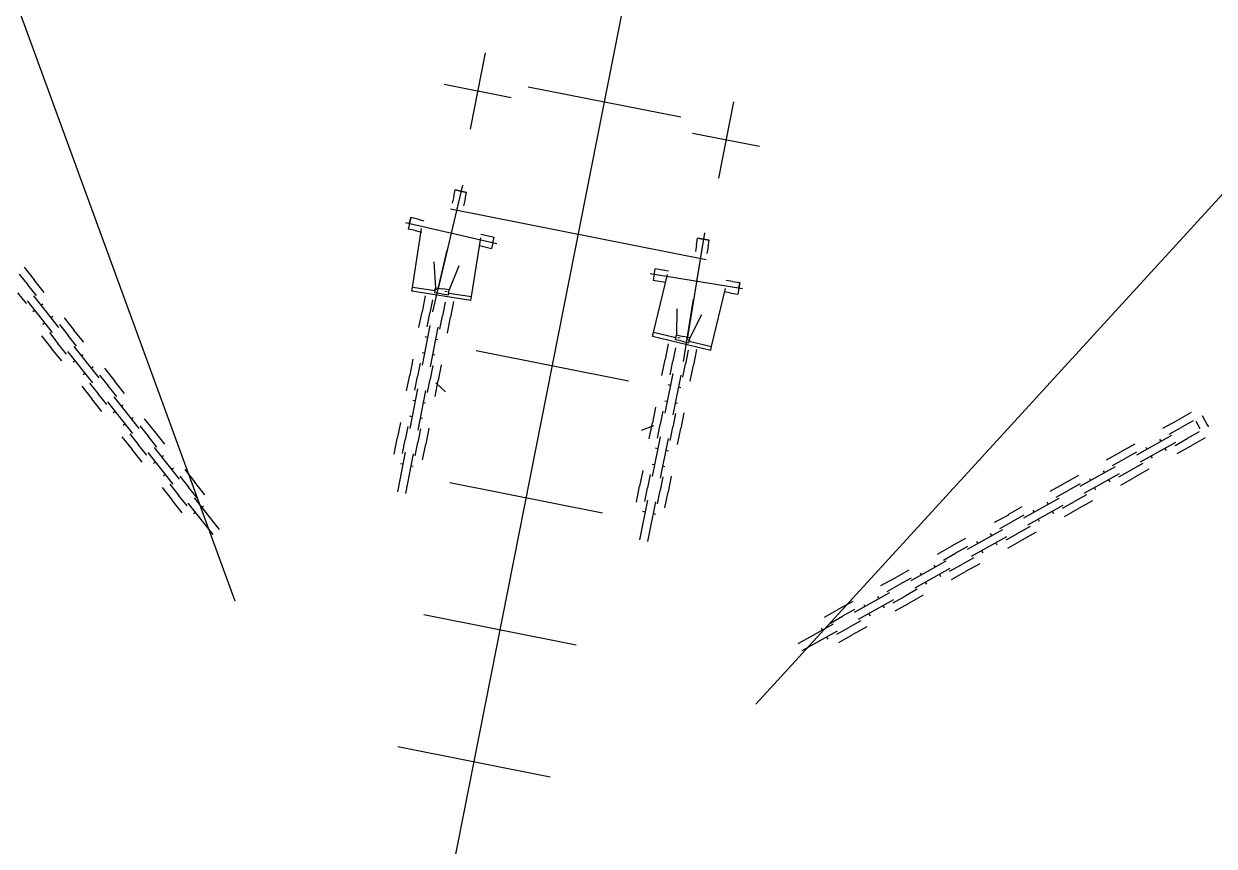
# Model space of a CAD drawing. Header units: metres. Extents: x 267365 to 277461, y 2088854 to 2108025.
# Drawn here: x 273044.7 to 273064.18, y 2096311.98 to 2096325.45 of the extents above; entities that cross this region are included whole.
import ezdxf

# ---------------------------------------------------------------- set-up
doc = ezdxf.new("R2010")
doc.units = ezdxf.units.M
doc.linetypes.add('ACAD_ISO10W100', pattern=[18, 12, -3, 0, -3])

msp = doc.modelspace()

# ---------------------------------------------------------------- linework, layer by layer
at = {"color": 30}
for p, q in [((272996.534, 2096032.469), (273058.355, 2096345.152)), ((272996.534, 2096032.469), (273058.355, 2096345.152)), ((272996.534, 2096032.469), (273058.355, 2096345.152)), ((273052.255, 2096324.972), (273052.008, 2096323.723)), ((273052.255, 2096324.972), (273052.008, 2096323.723)), ((273052.255, 2096324.972), (273052.008, 2096323.723)), ((273052.255, 2096324.972), (273052.008, 2096323.723)), ((273052.255, 2096324.972), (273052.008, 2096323.723)), ((273052.255, 2096324.972), (273052.008, 2096323.723)), ((273051.582, 2096324.456), (273052.68, 2096324.239)), ((273051.582, 2096324.456), (273052.68, 2096324.239)), ((273051.582, 2096324.456), (273052.68, 2096324.239)), ((273051.582, 2096324.456), (273052.68, 2096324.239)), ((273051.582, 2096324.456), (273052.68, 2096324.239)), ((273051.582, 2096324.456), (273052.68, 2096324.239)), ((273055.454, 2096323.918), (273052.958, 2096324.411)), ((273055.454, 2096323.918), (273052.958, 2096324.411)), ((273055.454, 2096323.918), (273052.958, 2096324.411)), ((273056.318, 2096324.169), (273056.071, 2096322.92)), ((273056.318, 2096324.169), (273056.071, 2096322.92)), ((273056.318, 2096324.169), (273056.071, 2096322.92)), ((273056.743, 2096323.436), (273055.645, 2096323.653)), ((273056.743, 2096323.436), (273055.645, 2096323.653)), ((273056.743, 2096323.436), (273055.645, 2096323.653)), ((273051.88, 2096322.807), (273051.697, 2096322.021)), ((273051.88, 2096322.807), (273051.697, 2096322.021)), ((273051.88, 2096322.807), (273051.697, 2096322.021)), ((273051.738, 2096322.62), (273051.713, 2096322.509)), ((273051.738, 2096322.62), (273051.713, 2096322.509)), ((273051.738, 2096322.62), (273051.713, 2096322.509)), ((273051.738, 2096322.62), (273051.763, 2096322.726)), ((273051.738, 2096322.62), (273051.763, 2096322.726)), ((273051.738, 2096322.62), (273051.763, 2096322.726)), ((273051.763, 2096322.726), (273051.857, 2096322.705)), ((273051.857, 2096322.705), (273051.763, 2096322.726)), ((273051.763, 2096322.726), (273051.857, 2096322.705)), ((273051.857, 2096322.705), (273051.763, 2096322.726)), ((273051.763, 2096322.726), (273051.857, 2096322.705)), ((273051.857, 2096322.705), (273051.763, 2096322.726)), ((273051.857, 2096322.705), (273051.95, 2096322.683)), ((273051.95, 2096322.683), (273051.857, 2096322.705)), ((273051.857, 2096322.705), (273051.95, 2096322.683)), ((273051.95, 2096322.683), (273051.857, 2096322.705)), ((273051.857, 2096322.705), (273051.95, 2096322.683)), ((273051.95, 2096322.683), (273051.857, 2096322.705)), ((273051.925, 2096322.576), (273051.95, 2096322.683)), ((273051.925, 2096322.576), (273051.95, 2096322.683)), ((273051.925, 2096322.576), (273051.95, 2096322.683)), ((273051.687, 2096322.418), (273055.871, 2096321.59)), ((273051.687, 2096322.418), (273055.871, 2096321.59)), ((273051.687, 2096322.418), (273055.871, 2096321.59)), ((273051.925, 2096322.576), (273051.899, 2096322.466)), ((273051.925, 2096322.576), (273051.899, 2096322.466)), ((273051.925, 2096322.576), (273051.899, 2096322.466)), ((273051.035, 2096322.274), (273050.992, 2096322.087)), ((273051.035, 2096322.274), (273050.992, 2096322.087)), ((273051.035, 2096322.274), (273050.992, 2096322.087)), ((273051.013, 2096322.181), (273051.035, 2096322.274)), ((273051.013, 2096322.181), (273051.035, 2096322.274)), ((273051.013, 2096322.181), (273051.035, 2096322.274)), ((273051.151, 2096322.247), (273051.035, 2096322.274)), ((273051.151, 2096322.247), (273051.035, 2096322.274)), ((273051.151, 2096322.247), (273051.035, 2096322.274)), ((273051.151, 2096322.247), (273051.252, 2096322.223)), ((273051.151, 2096322.247), (273051.252, 2096322.223)), ((273051.151, 2096322.247), (273051.252, 2096322.223)), ((273051.107, 2096322.06), (273050.992, 2096322.087)), ((273051.107, 2096322.06), (273050.992, 2096322.087)), ((273051.107, 2096322.06), (273050.992, 2096322.087)), ((273051.063, 2096321.132), (273051.214, 2096322.097)), ((273051.063, 2096321.132), (273051.214, 2096322.097)), ((273051.063, 2096321.132), (273051.214, 2096322.097)), ((273051.107, 2096322.06), (273051.209, 2096322.037)), ((273051.107, 2096322.06), (273051.209, 2096322.037)), ((273051.107, 2096322.06), (273051.209, 2096322.037)), ((273052.185, 2096322.005), (273052.402, 2096321.955)), ((273052.185, 2096322.005), (273052.402, 2096321.955)), ((273052.185, 2096322.005), (273052.402, 2096321.955)), ((273055.84, 2096322.024), (273055.711, 2096321.228)), ((273055.84, 2096322.024), (273055.711, 2096321.228)), ((273055.84, 2096322.024), (273055.711, 2096321.228)), ((273052.028, 2096320.98), (273052.18, 2096321.945)), ((273052.028, 2096320.98), (273052.18, 2096321.945)), ((273052.028, 2096320.98), (273052.18, 2096321.945)), ((273052.159, 2096321.815), (273052.359, 2096321.768)), ((273052.159, 2096321.815), (273052.359, 2096321.768)), ((273052.159, 2096321.815), (273052.359, 2096321.768)), ((273052.38, 2096321.862), (273052.359, 2096321.768)), ((273052.38, 2096321.862), (273052.359, 2096321.768)), ((273052.38, 2096321.862), (273052.359, 2096321.768)), ((273052.38, 2096321.862), (273052.402, 2096321.955)), ((273052.38, 2096321.862), (273052.402, 2096321.955)), ((273052.38, 2096321.862), (273052.402, 2096321.955)), ((273055.711, 2096321.828), (273055.693, 2096321.716)), ((273055.711, 2096321.828), (273055.693, 2096321.716)), ((273055.711, 2096321.828), (273055.693, 2096321.716)), ((273055.711, 2096321.828), (273055.729, 2096321.936)), ((273055.711, 2096321.828), (273055.729, 2096321.936)), ((273055.711, 2096321.828), (273055.729, 2096321.936)), ((273055.823, 2096321.92), (273055.729, 2096321.936)), ((273055.729, 2096321.936), (273055.823, 2096321.92)), ((273055.823, 2096321.92), (273055.729, 2096321.936)), ((273055.729, 2096321.936), (273055.823, 2096321.92)), ((273055.823, 2096321.92), (273055.729, 2096321.936)), ((273055.729, 2096321.936), (273055.823, 2096321.92)), ((273055.918, 2096321.905), (273055.823, 2096321.92)), ((273055.823, 2096321.92), (273055.918, 2096321.905)), ((273055.918, 2096321.905), (273055.823, 2096321.92)), ((273055.823, 2096321.92), (273055.918, 2096321.905)), ((273055.918, 2096321.905), (273055.823, 2096321.92)), ((273055.823, 2096321.92), (273055.918, 2096321.905)), ((273055.9, 2096321.797), (273055.918, 2096321.905)), ((273055.9, 2096321.797), (273055.918, 2096321.905)), ((273055.9, 2096321.797), (273055.918, 2096321.905)), ((273051.396, 2096320.73), (273051.631, 2096321.738)), ((273051.396, 2096320.73), (273051.631, 2096321.738)), ((273051.396, 2096320.73), (273051.631, 2096321.738)), ((273055.9, 2096321.797), (273055.882, 2096321.685)), ((273055.9, 2096321.797), (273055.882, 2096321.685)), ((273055.9, 2096321.797), (273055.882, 2096321.685)), ((273044.708, 2096321.463), (273044.873, 2096321.256)), ((273044.708, 2096321.463), (273044.873, 2096321.256)), ((273044.708, 2096321.463), (273044.873, 2096321.256)), ((273051.413, 2096321.549), (273051.443, 2096321.126)), ((273051.413, 2096321.549), (273051.443, 2096321.126)), ((273051.413, 2096321.549), (273051.443, 2096321.126)), ((273051.822, 2096321.485), (273051.664, 2096321.092)), ((273051.822, 2096321.485), (273051.664, 2096321.092)), ((273051.822, 2096321.485), (273051.664, 2096321.092)), ((273055.018, 2096321.34), (273055.033, 2096321.435)), ((273055.018, 2096321.34), (273055.033, 2096321.435)), ((273055.018, 2096321.34), (273055.033, 2096321.435)), ((273055.253, 2096321.399), (273055.033, 2096321.435)), ((273055.253, 2096321.399), (273055.033, 2096321.435)), ((273055.253, 2096321.399), (273055.033, 2096321.435)), ((273044.629, 2096321.35), (273044.769, 2096321.174)), ((273044.629, 2096321.35), (273044.769, 2096321.174)), ((273044.629, 2096321.35), (273044.769, 2096321.174)), ((273045.037, 2096321.049), (273044.873, 2096321.256)), ((273045.037, 2096321.049), (273044.873, 2096321.256)), ((273045.037, 2096321.049), (273044.873, 2096321.256)), ((273055.018, 2096321.34), (273055.002, 2096321.246)), ((273055.018, 2096321.34), (273055.002, 2096321.246)), ((273055.018, 2096321.34), (273055.002, 2096321.246)), ((273055.205, 2096321.213), (273055.002, 2096321.246)), ((273055.205, 2096321.213), (273055.002, 2096321.246)), ((273055.205, 2096321.213), (273055.002, 2096321.246)), ((273055.008, 2096320.391), (273055.235, 2096321.341)), ((273055.008, 2096320.391), (273055.235, 2096321.341)), ((273055.008, 2096320.391), (273055.235, 2096321.341)), ((273056.302, 2096321.229), (273056.199, 2096321.245)), ((273056.302, 2096321.229), (273056.199, 2096321.245)), ((273056.302, 2096321.229), (273056.199, 2096321.245)), ((273056.302, 2096321.229), (273056.419, 2096321.209)), ((273056.302, 2096321.229), (273056.419, 2096321.209)), ((273056.302, 2096321.229), (273056.419, 2096321.209)), ((273044.745, 2096320.867), (273044.605, 2096321.043)), ((273044.745, 2096320.867), (273044.605, 2096321.043)), ((273044.745, 2096320.867), (273044.605, 2096321.043)), ((273044.909, 2096320.997), (273044.769, 2096321.174)), ((273044.909, 2096320.997), (273044.769, 2096321.174)), ((273044.909, 2096320.997), (273044.769, 2096321.174)), ((273051.053, 2096321.071), (273051.063, 2096321.132)), ((273051.053, 2096321.071), (273051.063, 2096321.132)), ((273051.053, 2096321.071), (273051.063, 2096321.132)), ((273052.019, 2096320.919), (273051.053, 2096321.071)), ((273052.019, 2096320.919), (273051.053, 2096321.071)), ((273052.019, 2096320.919), (273051.053, 2096321.071)), ((273051.435, 2096321.073), (273051.063, 2096321.132)), ((273051.435, 2096321.073), (273051.063, 2096321.132)), ((273051.435, 2096321.073), (273051.063, 2096321.132)), ((273051.464, 2096321.09), (273051.425, 2096321.097)), ((273051.464, 2096321.09), (273051.425, 2096321.097)), ((273051.464, 2096321.09), (273051.425, 2096321.097)), ((273051.431, 2096321.044), (273051.443, 2096321.126)), ((273051.431, 2096321.044), (273051.443, 2096321.126)), ((273051.431, 2096321.044), (273051.443, 2096321.126)), ((273051.541, 2096321.027), (273051.431, 2096321.044)), ((273051.541, 2096321.027), (273051.431, 2096321.044)), ((273051.541, 2096321.027), (273051.431, 2096321.044)), ((273051.443, 2096321.126), (273051.554, 2096321.109)), ((273051.443, 2096321.126), (273051.554, 2096321.109)), ((273051.443, 2096321.126), (273051.554, 2096321.109)), ((273051.541, 2096321.027), (273051.651, 2096321.01)), ((273051.541, 2096321.027), (273051.651, 2096321.01)), ((273051.541, 2096321.027), (273051.651, 2096321.01)), ((273051.664, 2096321.092), (273051.554, 2096321.109)), ((273051.664, 2096321.092), (273051.554, 2096321.109)), ((273051.664, 2096321.092), (273051.554, 2096321.109)), ((273051.632, 2096321.057), (273051.593, 2096321.064)), ((273051.632, 2096321.057), (273051.593, 2096321.064)), ((273051.632, 2096321.057), (273051.593, 2096321.064)), ((273051.651, 2096321.01), (273051.664, 2096321.092)), ((273051.651, 2096321.01), (273051.664, 2096321.092)), ((273051.651, 2096321.01), (273051.664, 2096321.092)), ((273051.656, 2096321.038), (273052.028, 2096320.98)), ((273051.656, 2096321.038), (273052.028, 2096320.98)), ((273051.656, 2096321.038), (273052.028, 2096320.98)), ((273055.959, 2096320.164), (273056.186, 2096321.114)), ((273055.959, 2096320.164), (273056.186, 2096321.114)), ((273055.959, 2096320.164), (273056.186, 2096321.114)), ((273056.271, 2096321.039), (273056.168, 2096321.056)), ((273056.271, 2096321.039), (273056.168, 2096321.056)), ((273056.271, 2096321.039), (273056.168, 2096321.056)), ((273056.271, 2096321.039), (273056.388, 2096321.02)), ((273056.271, 2096321.039), (273056.388, 2096321.02)), ((273056.271, 2096321.039), (273056.388, 2096321.02)), ((273056.419, 2096321.209), (273056.388, 2096321.02)), ((273056.419, 2096321.209), (273056.388, 2096321.02)), ((273056.419, 2096321.209), (273056.388, 2096321.02)), ((273056.403, 2096321.115), (273056.419, 2096321.209)), ((273056.403, 2096321.115), (273056.419, 2096321.209)), ((273056.403, 2096321.115), (273056.419, 2096321.209)), ((273044.759, 2096320.912), (273045.17, 2096320.395)), ((273044.759, 2096320.912), (273045.17, 2096320.395)), ((273044.759, 2096320.912), (273045.17, 2096320.395)), ((273044.862, 2096320.994), (273045.273, 2096320.477)), ((273044.862, 2096320.994), (273045.273, 2096320.477)), ((273044.862, 2096320.994), (273045.273, 2096320.477)), ((273044.985, 2096320.839), (273045.016, 2096320.863)), ((273044.985, 2096320.839), (273045.016, 2096320.863)), ((273044.985, 2096320.839), (273045.016, 2096320.863)), ((273051.27, 2096320.993), (273051.22, 2096320.733)), ((273051.27, 2096320.993), (273051.22, 2096320.733)), ((273051.27, 2096320.993), (273051.22, 2096320.733)), ((273051.393, 2096320.929), (273051.35, 2096320.708)), ((273051.393, 2096320.929), (273051.35, 2096320.708)), ((273051.393, 2096320.929), (273051.35, 2096320.708)), ((273051.599, 2096320.889), (273051.556, 2096320.668)), ((273051.599, 2096320.889), (273051.556, 2096320.668)), ((273051.599, 2096320.889), (273051.556, 2096320.668)), ((273051.736, 2096320.902), (273051.686, 2096320.643)), ((273051.736, 2096320.902), (273051.686, 2096320.643)), ((273051.736, 2096320.902), (273051.686, 2096320.643)), ((273052.019, 2096320.919), (273052.028, 2096320.98)), ((273052.019, 2096320.919), (273052.028, 2096320.98)), ((273052.019, 2096320.919), (273052.028, 2096320.98)), ((273055.498, 2096319.919), (273055.664, 2096320.941)), ((273055.498, 2096319.919), (273055.664, 2096320.941)), ((273055.498, 2096319.919), (273055.664, 2096320.941)), ((273044.882, 2096320.757), (273044.851, 2096320.733)), ((273044.882, 2096320.757), (273044.851, 2096320.733)), ((273044.882, 2096320.757), (273044.851, 2096320.733)), ((273045.18, 2096320.656), (273045.15, 2096320.632)), ((273045.18, 2096320.656), (273045.15, 2096320.632)), ((273045.18, 2096320.656), (273045.15, 2096320.632)), ((273045.366, 2096320.635), (273045.53, 2096320.428)), ((273045.366, 2096320.635), (273045.53, 2096320.428)), ((273045.366, 2096320.635), (273045.53, 2096320.428)), ((273051.169, 2096320.474), (273051.22, 2096320.733)), ((273051.169, 2096320.474), (273051.22, 2096320.733)), ((273051.169, 2096320.474), (273051.22, 2096320.733)), ((273051.306, 2096320.487), (273051.35, 2096320.708)), ((273051.306, 2096320.487), (273051.35, 2096320.708)), ((273051.306, 2096320.487), (273051.35, 2096320.708)), ((273051.513, 2096320.447), (273051.556, 2096320.668)), ((273051.513, 2096320.447), (273051.556, 2096320.668)), ((273051.513, 2096320.447), (273051.556, 2096320.668)), ((273051.635, 2096320.383), (273051.686, 2096320.643)), ((273051.635, 2096320.383), (273051.686, 2096320.643)), ((273051.635, 2096320.383), (273051.686, 2096320.643)), ((273055.391, 2096320.779), (273055.387, 2096320.355)), ((273055.391, 2096320.779), (273055.387, 2096320.355)), ((273055.391, 2096320.779), (273055.387, 2096320.355)), ((273055.793, 2096320.683), (273055.605, 2096320.304)), ((273055.793, 2096320.683), (273055.605, 2096320.304)), ((273055.793, 2096320.683), (273055.605, 2096320.304)), ((273045.046, 2096320.55), (273045.016, 2096320.526)), ((273045.046, 2096320.55), (273045.016, 2096320.526)), ((273045.046, 2096320.55), (273045.016, 2096320.526)), ((273045.287, 2096320.522), (273045.427, 2096320.346)), ((273045.287, 2096320.522), (273045.427, 2096320.346)), ((273045.287, 2096320.522), (273045.427, 2096320.346)), ((273051.35, 2096320.506), (273051.224, 2096319.858)), ((273051.35, 2096320.506), (273051.224, 2096319.858)), ((273051.35, 2096320.506), (273051.224, 2096319.858)), ((273051.48, 2096320.481), (273051.353, 2096319.832)), ((273051.48, 2096320.481), (273051.353, 2096319.832)), ((273051.48, 2096320.481), (273051.353, 2096319.832)), ((273044.994, 2096320.34), (273045.159, 2096320.133)), ((273044.994, 2096320.34), (273045.159, 2096320.133)), ((273044.994, 2096320.34), (273045.159, 2096320.133)), ((273045.122, 2096320.392), (273045.262, 2096320.215)), ((273045.122, 2096320.392), (273045.262, 2096320.215)), ((273045.122, 2096320.392), (273045.262, 2096320.215)), ((273045.567, 2096320.169), (273045.427, 2096320.346)), ((273045.567, 2096320.169), (273045.427, 2096320.346)), ((273045.567, 2096320.169), (273045.427, 2096320.346)), ((273045.685, 2096320.233), (273045.515, 2096320.435)), ((273045.685, 2096320.233), (273045.515, 2096320.435)), ((273045.685, 2096320.233), (273045.515, 2096320.435)), ((273051.312, 2096320.311), (273051.274, 2096320.319)), ((273051.312, 2096320.311), (273051.274, 2096320.319)), ((273051.312, 2096320.311), (273051.274, 2096320.319)), ((273051.442, 2096320.286), (273051.48, 2096320.279)), ((273051.442, 2096320.286), (273051.48, 2096320.279)), ((273051.442, 2096320.286), (273051.48, 2096320.279)), ((273054.994, 2096320.331), (273055.008, 2096320.391)), ((273054.994, 2096320.331), (273055.008, 2096320.391)), ((273054.994, 2096320.331), (273055.008, 2096320.391)), ((273054.994, 2096320.331), (273055.944, 2096320.104)), ((273054.994, 2096320.331), (273055.944, 2096320.104)), ((273054.994, 2096320.331), (273055.944, 2096320.104)), ((273055.375, 2096320.303), (273055.008, 2096320.391)), ((273055.375, 2096320.303), (273055.008, 2096320.391)), ((273055.375, 2096320.303), (273055.008, 2096320.391)), ((273055.368, 2096320.275), (273055.387, 2096320.355)), ((273055.368, 2096320.275), (273055.387, 2096320.355)), ((273055.368, 2096320.275), (273055.387, 2096320.355)), ((273055.477, 2096320.249), (273055.368, 2096320.275)), ((273055.477, 2096320.249), (273055.368, 2096320.275)), ((273055.477, 2096320.249), (273055.368, 2096320.275)), ((273055.387, 2096320.355), (273055.496, 2096320.329)), ((273055.387, 2096320.355), (273055.496, 2096320.329)), ((273055.387, 2096320.355), (273055.496, 2096320.329)), ((273055.404, 2096320.311), (273055.442, 2096320.303)), ((273055.404, 2096320.311), (273055.442, 2096320.303)), ((273055.404, 2096320.311), (273055.442, 2096320.303)), ((273055.477, 2096320.249), (273055.585, 2096320.223)), ((273055.477, 2096320.249), (273055.585, 2096320.223)), ((273055.477, 2096320.249), (273055.585, 2096320.223)), ((273055.605, 2096320.304), (273055.496, 2096320.329)), ((273055.605, 2096320.304), (273055.496, 2096320.329)), ((273055.605, 2096320.304), (273055.496, 2096320.329)), ((273055.572, 2096320.277), (273055.61, 2096320.27)), ((273055.572, 2096320.277), (273055.61, 2096320.27)), ((273055.572, 2096320.277), (273055.61, 2096320.27)), ((273055.585, 2096320.223), (273055.605, 2096320.304)), ((273055.585, 2096320.223), (273055.605, 2096320.304)), ((273055.585, 2096320.223), (273055.605, 2096320.304)), ((273055.592, 2096320.251), (273055.959, 2096320.164)), ((273055.592, 2096320.251), (273055.959, 2096320.164)), ((273055.592, 2096320.251), (273055.959, 2096320.164)), ((273045.323, 2096319.926), (273045.159, 2096320.133)), ((273045.323, 2096319.926), (273045.159, 2096320.133)), ((273045.323, 2096319.926), (273045.159, 2096320.133)), ((273045.402, 2096320.039), (273045.262, 2096320.215)), ((273045.402, 2096320.039), (273045.262, 2096320.215)), ((273045.402, 2096320.039), (273045.262, 2096320.215)), ((273045.416, 2096320.084), (273045.827, 2096319.567)), ((273045.416, 2096320.084), (273045.827, 2096319.567)), ((273045.416, 2096320.084), (273045.827, 2096319.567)), ((273045.52, 2096320.166), (273045.93, 2096319.649)), ((273045.52, 2096320.166), (273045.93, 2096319.649)), ((273045.52, 2096320.166), (273045.93, 2096319.649)), ((273051.261, 2096320.052), (273051.223, 2096320.06)), ((273051.261, 2096320.052), (273051.223, 2096320.06)), ((273051.261, 2096320.052), (273051.223, 2096320.06)), ((273054.599, 2096319.597), (273052.104, 2096320.09)), ((273054.599, 2096319.597), (273052.104, 2096320.09)), ((273054.599, 2096319.597), (273052.104, 2096320.09)), ((273055.249, 2096320.208), (273055.197, 2096319.948)), ((273055.249, 2096320.208), (273055.197, 2096319.948)), ((273055.249, 2096320.208), (273055.197, 2096319.948)), ((273055.37, 2096320.143), (273055.326, 2096319.922)), ((273055.37, 2096320.143), (273055.326, 2096319.922)), ((273055.37, 2096320.143), (273055.326, 2096319.922)), ((273055.577, 2096320.102), (273055.532, 2096319.881)), ((273055.577, 2096320.102), (273055.532, 2096319.881)), ((273055.577, 2096320.102), (273055.532, 2096319.881)), ((273055.714, 2096320.114), (273055.662, 2096319.855)), ((273055.714, 2096320.114), (273055.662, 2096319.855)), ((273055.714, 2096320.114), (273055.662, 2096319.855)), ((273055.944, 2096320.104), (273055.959, 2096320.164)), ((273055.944, 2096320.104), (273055.959, 2096320.164)), ((273055.944, 2096320.104), (273055.959, 2096320.164)), ((273045.539, 2096319.929), (273045.509, 2096319.905)), ((273045.539, 2096319.929), (273045.509, 2096319.905)), ((273045.539, 2096319.929), (273045.509, 2096319.905)), ((273045.643, 2096320.011), (273045.673, 2096320.035)), ((273045.643, 2096320.011), (273045.673, 2096320.035)), ((273045.643, 2096320.011), (273045.673, 2096320.035)), ((273051.068, 2096319.955), (273051.018, 2096319.696)), ((273051.068, 2096319.955), (273051.018, 2096319.696)), ((273051.068, 2096319.955), (273051.018, 2096319.696)), ((273051.19, 2096319.892), (273051.147, 2096319.67)), ((273051.19, 2096319.892), (273051.147, 2096319.67)), ((273051.19, 2096319.892), (273051.147, 2096319.67)), ((273051.429, 2096320.019), (273051.391, 2096320.027)), ((273051.429, 2096320.019), (273051.391, 2096320.027)), ((273051.429, 2096320.019), (273051.391, 2096320.027)), ((273051.534, 2096319.864), (273051.483, 2096319.605)), ((273051.534, 2096319.864), (273051.483, 2096319.605)), ((273051.534, 2096319.864), (273051.483, 2096319.605)), ((273055.145, 2096319.689), (273055.197, 2096319.948)), ((273055.145, 2096319.689), (273055.197, 2096319.948)), ((273055.145, 2096319.689), (273055.197, 2096319.948)), ((273055.282, 2096319.702), (273055.326, 2096319.922)), ((273055.282, 2096319.702), (273055.326, 2096319.922)), ((273055.282, 2096319.702), (273055.326, 2096319.922)), ((273055.488, 2096319.66), (273055.532, 2096319.881)), ((273055.488, 2096319.66), (273055.532, 2096319.881)), ((273055.488, 2096319.66), (273055.532, 2096319.881)), ((273045.704, 2096319.722), (273045.673, 2096319.698)), ((273045.704, 2096319.722), (273045.673, 2096319.698)), ((273045.704, 2096319.722), (273045.673, 2096319.698)), ((273045.838, 2096319.828), (273045.807, 2096319.804)), ((273045.838, 2096319.828), (273045.807, 2096319.804)), ((273045.838, 2096319.828), (273045.807, 2096319.804)), ((273045.944, 2096319.694), (273046.084, 2096319.518)), ((273045.944, 2096319.694), (273046.084, 2096319.518)), ((273045.944, 2096319.694), (273046.084, 2096319.518)), ((273046.023, 2096319.807), (273046.188, 2096319.6)), ((273046.023, 2096319.807), (273046.188, 2096319.6)), ((273046.023, 2096319.807), (273046.188, 2096319.6)), ((273050.967, 2096319.436), (273051.018, 2096319.696)), ((273050.967, 2096319.436), (273051.018, 2096319.696)), ((273050.967, 2096319.436), (273051.018, 2096319.696)), ((273051.104, 2096319.449), (273051.147, 2096319.67)), ((273051.104, 2096319.449), (273051.147, 2096319.67)), ((273051.104, 2096319.449), (273051.147, 2096319.67)), ((273051.397, 2096319.851), (273051.354, 2096319.63)), ((273051.397, 2096319.851), (273051.354, 2096319.63)), ((273051.397, 2096319.851), (273051.354, 2096319.63)), ((273055.325, 2096319.72), (273055.196, 2096319.073)), ((273055.325, 2096319.72), (273055.196, 2096319.073)), ((273055.325, 2096319.72), (273055.196, 2096319.073)), ((273055.455, 2096319.694), (273055.325, 2096319.047)), ((273055.455, 2096319.694), (273055.325, 2096319.047)), ((273055.455, 2096319.694), (273055.325, 2096319.047)), ((273055.61, 2096319.596), (273055.662, 2096319.855)), ((273055.61, 2096319.596), (273055.662, 2096319.855)), ((273055.61, 2096319.596), (273055.662, 2096319.855)), ((273045.652, 2096319.512), (273045.816, 2096319.305)), ((273045.652, 2096319.512), (273045.816, 2096319.305)), ((273045.652, 2096319.512), (273045.816, 2096319.305)), ((273045.78, 2096319.564), (273045.92, 2096319.387)), ((273045.78, 2096319.564), (273045.92, 2096319.387)), ((273045.78, 2096319.564), (273045.92, 2096319.387)), ((273046.224, 2096319.342), (273046.084, 2096319.518)), ((273046.224, 2096319.342), (273046.084, 2096319.518)), ((273046.224, 2096319.342), (273046.084, 2096319.518)), ((273046.352, 2096319.393), (273046.188, 2096319.6)), ((273046.352, 2096319.393), (273046.188, 2096319.6)), ((273046.352, 2096319.393), (273046.188, 2096319.6)), ((273051.148, 2096319.468), (273051.021, 2096318.82)), ((273051.148, 2096319.468), (273051.021, 2096318.82)), ((273051.148, 2096319.468), (273051.021, 2096318.82)), ((273051.311, 2096319.409), (273051.354, 2096319.63)), ((273051.311, 2096319.409), (273051.354, 2096319.63)), ((273051.311, 2096319.409), (273051.354, 2096319.63)), ((273051.433, 2096319.346), (273051.483, 2096319.605)), ((273051.433, 2096319.346), (273051.483, 2096319.605)), ((273051.433, 2096319.346), (273051.483, 2096319.605)), ((273055.287, 2096319.526), (273055.248, 2096319.534)), ((273055.287, 2096319.526), (273055.248, 2096319.534)), ((273055.287, 2096319.526), (273055.248, 2096319.534)), ((273055.416, 2096319.5), (273055.454, 2096319.492)), ((273055.416, 2096319.5), (273055.454, 2096319.492)), ((273055.416, 2096319.5), (273055.454, 2096319.492)), ((273045.981, 2096319.098), (273045.816, 2096319.305)), ((273045.981, 2096319.098), (273045.816, 2096319.305)), ((273045.981, 2096319.098), (273045.816, 2096319.305)), ((273046.06, 2096319.211), (273045.92, 2096319.387)), ((273046.06, 2096319.211), (273045.92, 2096319.387)), ((273046.06, 2096319.211), (273045.92, 2096319.387)), ((273046.177, 2096319.338), (273046.588, 2096318.821)), ((273046.177, 2096319.338), (273046.588, 2096318.821)), ((273046.177, 2096319.338), (273046.588, 2096318.821)), ((273051.11, 2096319.274), (273051.071, 2096319.281)), ((273051.11, 2096319.274), (273051.071, 2096319.281)), ((273051.11, 2096319.274), (273051.071, 2096319.281)), ((273051.277, 2096319.443), (273051.151, 2096318.795)), ((273051.277, 2096319.443), (273051.151, 2096318.795)), ((273051.277, 2096319.443), (273051.151, 2096318.795)), ((273055.196, 2096319.275), (273055.235, 2096319.267)), ((273055.196, 2096319.275), (273055.235, 2096319.267)), ((273055.196, 2096319.275), (273055.235, 2096319.267)), ((273046.074, 2096319.256), (273046.484, 2096318.739)), ((273046.074, 2096319.256), (273046.484, 2096318.739)), ((273046.074, 2096319.256), (273046.484, 2096318.739)), ((273046.197, 2096319.101), (273046.166, 2096319.077)), ((273046.197, 2096319.101), (273046.166, 2096319.077)), ((273046.197, 2096319.101), (273046.166, 2096319.077)), ((273046.3, 2096319.183), (273046.331, 2096319.208)), ((273046.3, 2096319.183), (273046.331, 2096319.208)), ((273046.3, 2096319.183), (273046.331, 2096319.208)), ((273051.239, 2096319.249), (273051.278, 2096319.241)), ((273051.239, 2096319.249), (273051.278, 2096319.241)), ((273051.239, 2096319.249), (273051.278, 2096319.241)), ((273055.041, 2096319.171), (273054.989, 2096318.912)), ((273055.041, 2096319.171), (273054.989, 2096318.912)), ((273055.041, 2096319.171), (273054.989, 2096318.912)), ((273055.163, 2096319.107), (273055.118, 2096318.886)), ((273055.163, 2096319.107), (273055.118, 2096318.886)), ((273055.163, 2096319.107), (273055.118, 2096318.886)), ((273055.364, 2096319.241), (273055.402, 2096319.233)), ((273055.364, 2096319.241), (273055.402, 2096319.233)), ((273055.364, 2096319.241), (273055.402, 2096319.233)), ((273055.506, 2096319.078), (273055.454, 2096318.819)), ((273055.506, 2096319.078), (273055.454, 2096318.819)), ((273055.506, 2096319.078), (273055.454, 2096318.819)), ((273063.807, 2096319.083), (273063.576, 2096318.954)), ((273063.807, 2096319.083), (273063.576, 2096318.954)), ((273063.807, 2096319.083), (273063.576, 2096318.954)), ((273046.361, 2096318.894), (273046.331, 2096318.87)), ((273046.361, 2096318.894), (273046.331, 2096318.87)), ((273046.361, 2096318.894), (273046.331, 2096318.87)), ((273046.495, 2096319.001), (273046.465, 2096318.976)), ((273046.495, 2096319.001), (273046.465, 2096318.976)), ((273046.495, 2096319.001), (273046.465, 2096318.976)), ((273046.845, 2096318.772), (273046.681, 2096318.979)), ((273046.845, 2096318.772), (273046.681, 2096318.979)), ((273046.845, 2096318.772), (273046.681, 2096318.979)), ((273050.866, 2096318.917), (273050.815, 2096318.658)), ((273050.866, 2096318.917), (273050.815, 2096318.658)), ((273050.866, 2096318.917), (273050.815, 2096318.658)), ((273051.059, 2096319.014), (273051.021, 2096319.022)), ((273051.059, 2096319.014), (273051.021, 2096319.022)), ((273051.059, 2096319.014), (273051.021, 2096319.022)), ((273051.227, 2096318.982), (273051.189, 2096318.989)), ((273051.227, 2096318.982), (273051.189, 2096318.989)), ((273051.227, 2096318.982), (273051.189, 2096318.989)), ((273054.937, 2096318.653), (273054.989, 2096318.912)), ((273054.937, 2096318.653), (273054.989, 2096318.912)), ((273054.937, 2096318.653), (273054.989, 2096318.912)), ((273055.074, 2096318.665), (273055.118, 2096318.886)), ((273055.074, 2096318.665), (273055.118, 2096318.886)), ((273055.074, 2096318.665), (273055.118, 2096318.886)), ((273055.369, 2096319.065), (273055.324, 2096318.845)), ((273055.369, 2096319.065), (273055.324, 2096318.845)), ((273055.369, 2096319.065), (273055.324, 2096318.845)), ((273063.345, 2096318.825), (273063.576, 2096318.954)), ((273063.345, 2096318.825), (273063.576, 2096318.954)), ((273063.345, 2096318.825), (273063.576, 2096318.954)), ((273063.837, 2096318.948), (273063.641, 2096318.838)), ((273063.837, 2096318.948), (273063.641, 2096318.838)), ((273063.837, 2096318.948), (273063.641, 2096318.838)), ((273063.955, 2096318.818), (273063.89, 2096318.933)), ((273063.955, 2096318.818), (273063.89, 2096318.933)), ((273063.955, 2096318.818), (273063.89, 2096318.933)), ((273063.987, 2096319.032), (273064.006, 2096318.998)), ((273063.987, 2096319.032), (273064.07, 2096318.882)), ((273063.987, 2096319.032), (273064.006, 2096318.998)), ((273063.987, 2096319.032), (273064.07, 2096318.882)), ((273063.987, 2096319.032), (273064.006, 2096318.998)), ((273063.987, 2096319.032), (273064.07, 2096318.882)), ((273064.07, 2096318.882), (273064.089, 2096318.848)), ((273064.07, 2096318.882), (273064.089, 2096318.848)), ((273064.07, 2096318.882), (273064.089, 2096318.848)), ((273046.437, 2096318.736), (273046.577, 2096318.559)), ((273046.437, 2096318.736), (273046.577, 2096318.559)), ((273046.437, 2096318.736), (273046.577, 2096318.559)), ((273046.602, 2096318.867), (273046.742, 2096318.69)), ((273046.602, 2096318.867), (273046.742, 2096318.69)), ((273046.602, 2096318.867), (273046.742, 2096318.69)), ((273046.882, 2096318.514), (273046.742, 2096318.69)), ((273046.882, 2096318.514), (273046.742, 2096318.69)), ((273046.882, 2096318.514), (273046.742, 2096318.69)), ((273047.01, 2096318.565), (273046.845, 2096318.772)), ((273047.01, 2096318.565), (273046.845, 2096318.772)), ((273047.01, 2096318.565), (273046.845, 2096318.772)), ((273050.988, 2096318.854), (273050.945, 2096318.633)), ((273050.988, 2096318.854), (273050.945, 2096318.633)), ((273050.988, 2096318.854), (273050.945, 2096318.633)), ((273051.194, 2096318.814), (273051.151, 2096318.593)), ((273051.194, 2096318.814), (273051.151, 2096318.593)), ((273051.194, 2096318.814), (273051.151, 2096318.593)), ((273051.332, 2096318.827), (273051.281, 2096318.567)), ((273051.332, 2096318.827), (273051.281, 2096318.567)), ((273051.332, 2096318.827), (273051.281, 2096318.567)), ((273055.28, 2096318.624), (273055.324, 2096318.845)), ((273055.28, 2096318.624), (273055.324, 2096318.845)), ((273055.28, 2096318.624), (273055.324, 2096318.845)), ((273055.402, 2096318.559), (273055.454, 2096318.819)), ((273055.402, 2096318.559), (273055.454, 2096318.819)), ((273055.402, 2096318.559), (273055.454, 2096318.819)), ((273063.487, 2096318.708), (273062.91, 2096318.386)), ((273063.487, 2096318.708), (273062.91, 2096318.386)), ((273063.487, 2096318.708), (273062.91, 2096318.386)), ((273063.444, 2096318.729), (273063.641, 2096318.838)), ((273063.444, 2096318.729), (273063.641, 2096318.838)), ((273063.444, 2096318.729), (273063.641, 2096318.838)), ((273063.94, 2096318.765), (273063.743, 2096318.655)), ((273063.94, 2096318.765), (273063.743, 2096318.655)), ((273063.94, 2096318.765), (273063.743, 2096318.655)), ((273046.309, 2096318.684), (273046.474, 2096318.477)), ((273046.309, 2096318.684), (273046.474, 2096318.477)), ((273046.309, 2096318.684), (273046.474, 2096318.477)), ((273046.717, 2096318.383), (273046.577, 2096318.559)), ((273046.717, 2096318.383), (273046.577, 2096318.559)), ((273046.717, 2096318.383), (273046.577, 2096318.559)), ((273046.834, 2096318.511), (273047.245, 2096317.993)), ((273046.834, 2096318.511), (273047.245, 2096317.993)), ((273046.834, 2096318.511), (273047.245, 2096317.993)), ((273050.765, 2096318.399), (273050.815, 2096318.658)), ((273050.765, 2096318.399), (273050.815, 2096318.658)), ((273050.765, 2096318.399), (273050.815, 2096318.658)), ((273050.902, 2096318.412), (273050.945, 2096318.633)), ((273050.902, 2096318.412), (273050.945, 2096318.633)), ((273050.902, 2096318.412), (273050.945, 2096318.633)), ((273051.108, 2096318.371), (273051.151, 2096318.593)), ((273051.108, 2096318.371), (273051.151, 2096318.593)), ((273051.108, 2096318.371), (273051.151, 2096318.593)), ((273051.23, 2096318.308), (273051.281, 2096318.567)), ((273051.23, 2096318.308), (273051.281, 2096318.567)), ((273051.23, 2096318.308), (273051.281, 2096318.567)), ((273055.118, 2096318.684), (273054.988, 2096318.036)), ((273055.118, 2096318.684), (273054.988, 2096318.036)), ((273055.118, 2096318.684), (273054.988, 2096318.036)), ((273055.079, 2096318.489), (273055.04, 2096318.497)), ((273055.079, 2096318.489), (273055.04, 2096318.497)), ((273055.079, 2096318.489), (273055.04, 2096318.497)), ((273055.247, 2096318.658), (273055.117, 2096318.01)), ((273055.247, 2096318.658), (273055.117, 2096318.01)), ((273055.247, 2096318.658), (273055.117, 2096318.01)), ((273062.884, 2096318.567), (273062.653, 2096318.438)), ((273062.884, 2096318.567), (273062.653, 2096318.438)), ((273062.884, 2096318.567), (273062.653, 2096318.438)), ((273063.551, 2096318.592), (273062.974, 2096318.27)), ((273063.551, 2096318.592), (273062.974, 2096318.27)), ((273063.551, 2096318.592), (273062.974, 2096318.27)), ((273063.064, 2096318.516), (273063.083, 2096318.482)), ((273063.064, 2096318.516), (273063.083, 2096318.482)), ((273063.064, 2096318.516), (273063.083, 2096318.482)), ((273063.314, 2096318.611), (273063.295, 2096318.645)), ((273063.314, 2096318.611), (273063.295, 2096318.645)), ((273063.314, 2096318.611), (273063.295, 2096318.645)), ((273063.378, 2096318.496), (273063.397, 2096318.462)), ((273063.378, 2096318.496), (273063.397, 2096318.462)), ((273063.378, 2096318.496), (273063.397, 2096318.462)), ((273063.547, 2096318.545), (273063.743, 2096318.655)), ((273063.547, 2096318.545), (273063.743, 2096318.655)), ((273063.547, 2096318.545), (273063.743, 2096318.655)), ((273063.577, 2096318.411), (273063.808, 2096318.539)), ((273063.577, 2096318.411), (273063.808, 2096318.539)), ((273063.577, 2096318.411), (273063.808, 2096318.539)), ((273064.038, 2096318.668), (273063.808, 2096318.539)), ((273064.038, 2096318.668), (273063.808, 2096318.539)), ((273064.038, 2096318.668), (273063.808, 2096318.539)), ((273046.638, 2096318.27), (273046.474, 2096318.477)), ((273046.638, 2096318.27), (273046.474, 2096318.477)), ((273046.638, 2096318.27), (273046.474, 2096318.477)), ((273046.731, 2096318.428), (273047.142, 2096317.911)), ((273046.731, 2096318.428), (273047.142, 2096317.911)), ((273046.731, 2096318.428), (273047.142, 2096317.911)), ((273046.958, 2096318.355), (273046.988, 2096318.38)), ((273046.958, 2096318.355), (273046.988, 2096318.38)), ((273046.958, 2096318.355), (273046.988, 2096318.38)), ((273050.945, 2096318.431), (273050.819, 2096317.782)), ((273050.945, 2096318.431), (273050.819, 2096317.782)), ((273050.945, 2096318.431), (273050.819, 2096317.782)), ((273051.075, 2096318.405), (273050.949, 2096317.757)), ((273051.075, 2096318.405), (273050.949, 2096317.757)), ((273051.075, 2096318.405), (273050.949, 2096317.757)), ((273055.208, 2096318.464), (273055.247, 2096318.456)), ((273055.208, 2096318.464), (273055.247, 2096318.456)), ((273055.208, 2096318.464), (273055.247, 2096318.456)), ((273062.422, 2096318.31), (273062.653, 2096318.438)), ((273062.422, 2096318.31), (273062.653, 2096318.438)), ((273062.422, 2096318.31), (273062.653, 2096318.438)), ((273062.521, 2096318.213), (273062.718, 2096318.323)), ((273062.521, 2096318.213), (273062.718, 2096318.323)), ((273062.521, 2096318.213), (273062.718, 2096318.323)), ((273062.914, 2096318.433), (273062.718, 2096318.323)), ((273062.914, 2096318.433), (273062.718, 2096318.323)), ((273062.914, 2096318.433), (273062.718, 2096318.323)), ((273063.147, 2096318.367), (273063.166, 2096318.333)), ((273063.147, 2096318.367), (273063.166, 2096318.333)), ((273063.147, 2096318.367), (273063.166, 2096318.333)), ((273046.854, 2096318.273), (273046.824, 2096318.249)), ((273046.854, 2096318.273), (273046.824, 2096318.249)), ((273046.854, 2096318.273), (273046.824, 2096318.249)), ((273047.153, 2096318.173), (273047.122, 2096318.148)), ((273047.153, 2096318.173), (273047.122, 2096318.148)), ((273047.153, 2096318.173), (273047.122, 2096318.148)), ((273047.338, 2096318.151), (273047.503, 2096317.944)), ((273047.338, 2096318.151), (273047.503, 2096317.944)), ((273047.338, 2096318.151), (273047.503, 2096317.944)), ((273050.907, 2096318.236), (273050.869, 2096318.244)), ((273050.907, 2096318.236), (273050.869, 2096318.244)), ((273050.907, 2096318.236), (273050.869, 2096318.244)), ((273051.037, 2096318.211), (273051.075, 2096318.203)), ((273051.037, 2096318.211), (273051.075, 2096318.203)), ((273051.037, 2096318.211), (273051.075, 2096318.203)), ((273054.833, 2096318.134), (273054.781, 2096317.875)), ((273054.833, 2096318.134), (273054.781, 2096317.875)), ((273054.833, 2096318.134), (273054.781, 2096317.875)), ((273054.988, 2096318.238), (273055.027, 2096318.23)), ((273054.988, 2096318.238), (273055.027, 2096318.23)), ((273054.988, 2096318.238), (273055.027, 2096318.23)), ((273055.156, 2096318.204), (273055.195, 2096318.197)), ((273055.156, 2096318.204), (273055.195, 2096318.197)), ((273055.156, 2096318.204), (273055.195, 2096318.197)), ((273062.564, 2096318.192), (273061.987, 2096317.87)), ((273062.564, 2096318.192), (273061.987, 2096317.87)), ((273062.564, 2096318.192), (273061.987, 2096317.87)), ((273062.391, 2096318.096), (273062.371, 2096318.13)), ((273062.391, 2096318.096), (273062.371, 2096318.13)), ((273062.391, 2096318.096), (273062.371, 2096318.13)), ((273062.623, 2096318.03), (273062.82, 2096318.139)), ((273062.623, 2096318.03), (273062.82, 2096318.139)), ((273062.623, 2096318.03), (273062.82, 2096318.139)), ((273063.017, 2096318.249), (273062.82, 2096318.139)), ((273063.017, 2096318.249), (273062.82, 2096318.139)), ((273063.017, 2096318.249), (273062.82, 2096318.139)), ((273063.115, 2096318.153), (273062.885, 2096318.024)), ((273063.115, 2096318.153), (273062.885, 2096318.024)), ((273063.115, 2096318.153), (273062.885, 2096318.024)), ((273047.019, 2096318.066), (273046.988, 2096318.042)), ((273047.019, 2096318.066), (273046.988, 2096318.042)), ((273047.019, 2096318.066), (273046.988, 2096318.042)), ((273047.095, 2096317.908), (273047.235, 2096317.731)), ((273047.095, 2096317.908), (273047.235, 2096317.731)), ((273047.095, 2096317.908), (273047.235, 2096317.731)), ((273047.259, 2096318.039), (273047.399, 2096317.862)), ((273047.259, 2096318.039), (273047.399, 2096317.862)), ((273047.259, 2096318.039), (273047.399, 2096317.862)), ((273047.667, 2096317.737), (273047.503, 2096317.944)), ((273047.667, 2096317.737), (273047.503, 2096317.944)), ((273047.667, 2096317.737), (273047.503, 2096317.944)), ((273054.172, 2096317.436), (273051.677, 2096317.929)), ((273054.172, 2096317.436), (273051.677, 2096317.929)), ((273054.172, 2096317.436), (273051.677, 2096317.929)), ((273054.955, 2096318.07), (273054.911, 2096317.849)), ((273054.955, 2096318.07), (273054.911, 2096317.849)), ((273054.955, 2096318.07), (273054.911, 2096317.849)), ((273055.161, 2096318.029), (273055.117, 2096317.808)), ((273055.161, 2096318.029), (273055.117, 2096317.808)), ((273055.161, 2096318.029), (273055.117, 2096317.808)), ((273055.298, 2096318.041), (273055.246, 2096317.782)), ((273055.298, 2096318.041), (273055.246, 2096317.782)), ((273055.298, 2096318.041), (273055.246, 2096317.782)), ((273061.499, 2096317.794), (273061.73, 2096317.923)), ((273061.499, 2096317.794), (273061.73, 2096317.923)), ((273061.499, 2096317.794), (273061.73, 2096317.923)), ((273061.961, 2096318.052), (273061.73, 2096317.923)), ((273061.961, 2096318.052), (273061.73, 2096317.923)), ((273061.961, 2096318.052), (273061.73, 2096317.923)), ((273061.991, 2096317.917), (273061.795, 2096317.808)), ((273061.991, 2096317.917), (273061.795, 2096317.808)), ((273061.991, 2096317.917), (273061.795, 2096317.808)), ((273062.628, 2096318.077), (273062.051, 2096317.755)), ((273062.628, 2096318.077), (273062.051, 2096317.755)), ((273062.628, 2096318.077), (273062.051, 2096317.755)), ((273062.141, 2096318.001), (273062.16, 2096317.967)), ((273062.141, 2096318.001), (273062.16, 2096317.967)), ((273062.141, 2096318.001), (273062.16, 2096317.967)), ((273062.455, 2096317.98), (273062.474, 2096317.946)), ((273062.455, 2096317.98), (273062.474, 2096317.946)), ((273062.455, 2096317.98), (273062.474, 2096317.946)), ((273062.654, 2096317.895), (273062.885, 2096318.024)), ((273062.654, 2096317.895), (273062.885, 2096318.024)), ((273062.654, 2096317.895), (273062.885, 2096318.024)), ((273046.967, 2096317.856), (273047.131, 2096317.649)), ((273046.967, 2096317.856), (273047.131, 2096317.649)), ((273046.967, 2096317.856), (273047.131, 2096317.649)), ((273047.375, 2096317.555), (273047.235, 2096317.731)), ((273047.375, 2096317.555), (273047.235, 2096317.731)), ((273047.375, 2096317.555), (273047.235, 2096317.731)), ((273047.539, 2096317.686), (273047.399, 2096317.862)), ((273047.539, 2096317.686), (273047.399, 2096317.862)), ((273047.539, 2096317.686), (273047.399, 2096317.862)), ((273054.729, 2096317.616), (273054.781, 2096317.875)), ((273054.729, 2096317.616), (273054.781, 2096317.875)), ((273054.729, 2096317.616), (273054.781, 2096317.875)), ((273054.866, 2096317.628), (273054.911, 2096317.849)), ((273054.866, 2096317.628), (273054.911, 2096317.849)), ((273054.866, 2096317.628), (273054.911, 2096317.849)), ((273055.072, 2096317.587), (273055.117, 2096317.808)), ((273055.072, 2096317.587), (273055.117, 2096317.808)), ((273055.072, 2096317.587), (273055.117, 2096317.808)), ((273055.194, 2096317.523), (273055.246, 2096317.782)), ((273055.194, 2096317.523), (273055.246, 2096317.782)), ((273055.194, 2096317.523), (273055.246, 2096317.782)), ((273061.598, 2096317.698), (273061.795, 2096317.808)), ((273061.598, 2096317.698), (273061.795, 2096317.808)), ((273061.598, 2096317.698), (273061.795, 2096317.808)), ((273062.094, 2096317.734), (273061.897, 2096317.624)), ((273062.094, 2096317.734), (273061.897, 2096317.624)), ((273062.094, 2096317.734), (273061.897, 2096317.624)), ((273062.224, 2096317.851), (273062.243, 2096317.817)), ((273062.224, 2096317.851), (273062.243, 2096317.817)), ((273062.224, 2096317.851), (273062.243, 2096317.817)), ((273047.296, 2096317.442), (273047.131, 2096317.649)), ((273047.296, 2096317.442), (273047.131, 2096317.649)), ((273047.296, 2096317.442), (273047.131, 2096317.649)), ((273047.388, 2096317.601), (273047.799, 2096317.083)), ((273047.388, 2096317.601), (273047.799, 2096317.083)), ((273047.388, 2096317.601), (273047.799, 2096317.083)), ((273047.492, 2096317.683), (273047.903, 2096317.165)), ((273047.492, 2096317.683), (273047.903, 2096317.165)), ((273047.492, 2096317.683), (273047.903, 2096317.165)), ((273047.615, 2096317.527), (273047.646, 2096317.552)), ((273047.615, 2096317.527), (273047.646, 2096317.552)), ((273047.615, 2096317.527), (273047.646, 2096317.552)), ((273054.91, 2096317.647), (273054.78, 2096316.999)), ((273054.91, 2096317.647), (273054.78, 2096316.999)), ((273054.91, 2096317.647), (273054.78, 2096316.999)), ((273055.039, 2096317.621), (273054.91, 2096316.973)), ((273055.039, 2096317.621), (273054.91, 2096316.973)), ((273055.039, 2096317.621), (273054.91, 2096316.973)), ((273061.038, 2096317.537), (273060.807, 2096317.408)), ((273061.038, 2096317.537), (273060.807, 2096317.408)), ((273061.038, 2096317.537), (273060.807, 2096317.408)), ((273061.641, 2096317.677), (273061.064, 2096317.355)), ((273061.641, 2096317.677), (273061.064, 2096317.355)), ((273061.641, 2096317.677), (273061.064, 2096317.355)), ((273061.705, 2096317.562), (273061.128, 2096317.239)), ((273061.705, 2096317.562), (273061.128, 2096317.239)), ((273061.705, 2096317.562), (273061.128, 2096317.239)), ((273061.467, 2096317.58), (273061.448, 2096317.614)), ((273061.467, 2096317.58), (273061.448, 2096317.614)), ((273061.467, 2096317.58), (273061.448, 2096317.614)), ((273061.7, 2096317.514), (273061.897, 2096317.624)), ((273061.7, 2096317.514), (273061.897, 2096317.624)), ((273061.7, 2096317.514), (273061.897, 2096317.624)), ((273062.192, 2096317.638), (273061.961, 2096317.509)), ((273062.192, 2096317.638), (273061.961, 2096317.509)), ((273062.192, 2096317.638), (273061.961, 2096317.509)), ((273047.512, 2096317.445), (273047.481, 2096317.421)), ((273047.512, 2096317.445), (273047.481, 2096317.421)), ((273047.512, 2096317.445), (273047.481, 2096317.421)), ((273054.871, 2096317.453), (273054.833, 2096317.461)), ((273054.871, 2096317.453), (273054.833, 2096317.461)), ((273054.871, 2096317.453), (273054.833, 2096317.461)), ((273055, 2096317.427), (273055.039, 2096317.419)), ((273055, 2096317.427), (273055.039, 2096317.419)), ((273055, 2096317.427), (273055.039, 2096317.419)), ((273060.59, 2096317.286), (273060.824, 2096317.408)), ((273060.59, 2096317.286), (273060.824, 2096317.408)), ((273060.59, 2096317.286), (273060.824, 2096317.408)), ((273061.068, 2096317.402), (273060.872, 2096317.292)), ((273061.068, 2096317.402), (273060.872, 2096317.292)), ((273061.068, 2096317.402), (273060.872, 2096317.292)), ((273061.218, 2096317.486), (273061.237, 2096317.451)), ((273061.218, 2096317.486), (273061.237, 2096317.451)), ((273061.218, 2096317.486), (273061.237, 2096317.451)), ((273061.301, 2096317.336), (273061.32, 2096317.302)), ((273061.301, 2096317.336), (273061.32, 2096317.302)), ((273061.301, 2096317.336), (273061.32, 2096317.302)), ((273061.532, 2096317.465), (273061.551, 2096317.431)), ((273061.532, 2096317.465), (273061.551, 2096317.431)), ((273061.532, 2096317.465), (273061.551, 2096317.431)), ((273061.731, 2096317.38), (273061.961, 2096317.509)), ((273061.731, 2096317.38), (273061.961, 2096317.509)), ((273061.731, 2096317.38), (273061.961, 2096317.509)), ((273060.717, 2096317.162), (273060.141, 2096316.839)), ((273060.717, 2096317.162), (273060.141, 2096316.839)), ((273060.717, 2096317.162), (273060.141, 2096316.839)), ((273060.675, 2096317.182), (273060.872, 2096317.292)), ((273060.675, 2096317.182), (273060.872, 2096317.292)), ((273060.675, 2096317.182), (273060.872, 2096317.292)), ((273061.171, 2096317.219), (273060.974, 2096317.109)), ((273061.171, 2096317.219), (273060.974, 2096317.109)), ((273061.171, 2096317.219), (273060.974, 2096317.109)), ((273060.115, 2096317.021), (273059.884, 2096316.892)), ((273060.115, 2096317.021), (273059.884, 2096316.892)), ((273060.115, 2096317.021), (273059.884, 2096316.892)), ((273060.782, 2096317.046), (273060.205, 2096316.724)), ((273060.782, 2096317.046), (273060.205, 2096316.724)), ((273060.782, 2096317.046), (273060.205, 2096316.724)), ((273060.295, 2096316.97), (273060.314, 2096316.936)), ((273060.295, 2096316.97), (273060.314, 2096316.936)), ((273060.295, 2096316.97), (273060.314, 2096316.936)), ((273060.544, 2096317.065), (273060.525, 2096317.099)), ((273060.544, 2096317.065), (273060.525, 2096317.099)), ((273060.544, 2096317.065), (273060.525, 2096317.099)), ((273060.609, 2096316.95), (273060.628, 2096316.915)), ((273060.609, 2096316.95), (273060.628, 2096316.915)), ((273060.609, 2096316.95), (273060.628, 2096316.915)), ((273060.777, 2096316.999), (273060.974, 2096317.109)), ((273060.777, 2096316.999), (273060.974, 2096317.109)), ((273060.777, 2096316.999), (273060.974, 2096317.109)), ((273060.808, 2096316.864), (273061.038, 2096316.993)), ((273060.808, 2096316.864), (273061.038, 2096316.993)), ((273060.808, 2096316.864), (273061.038, 2096316.993)), ((273061.269, 2096317.122), (273061.038, 2096316.993)), ((273061.269, 2096317.122), (273061.038, 2096316.993)), ((273061.269, 2096317.122), (273061.038, 2096316.993)), ((273059.653, 2096316.763), (273059.884, 2096316.892)), ((273059.653, 2096316.763), (273059.884, 2096316.892)), ((273059.653, 2096316.763), (273059.884, 2096316.892)), ((273059.752, 2096316.667), (273059.948, 2096316.777)), ((273059.752, 2096316.667), (273059.948, 2096316.777)), ((273059.752, 2096316.667), (273059.948, 2096316.777)), ((273060.145, 2096316.887), (273059.948, 2096316.777)), ((273060.145, 2096316.887), (273059.948, 2096316.777)), ((273060.145, 2096316.887), (273059.948, 2096316.777)), ((273060.378, 2096316.821), (273060.397, 2096316.787)), ((273060.378, 2096316.821), (273060.397, 2096316.787)), ((273060.378, 2096316.821), (273060.397, 2096316.787)), ((273059.794, 2096316.646), (273059.218, 2096316.324)), ((273059.794, 2096316.646), (273059.218, 2096316.324)), ((273059.794, 2096316.646), (273059.218, 2096316.324)), ((273059.621, 2096316.55), (273059.602, 2096316.584)), ((273059.621, 2096316.55), (273059.602, 2096316.584)), ((273059.621, 2096316.55), (273059.602, 2096316.584)), ((273059.854, 2096316.484), (273060.051, 2096316.593)), ((273059.854, 2096316.484), (273060.051, 2096316.593)), ((273059.854, 2096316.484), (273060.051, 2096316.593)), ((273060.248, 2096316.703), (273060.051, 2096316.593)), ((273060.248, 2096316.703), (273060.051, 2096316.593)), ((273060.248, 2096316.703), (273060.051, 2096316.593)), ((273060.346, 2096316.607), (273060.115, 2096316.478)), ((273060.346, 2096316.607), (273060.115, 2096316.478)), ((273060.346, 2096316.607), (273060.115, 2096316.478)), ((273058.73, 2096316.248), (273058.961, 2096316.377)), ((273058.73, 2096316.248), (273058.961, 2096316.377)), ((273058.73, 2096316.248), (273058.961, 2096316.377)), ((273058.961, 2096316.377), (273059.192, 2096316.506)), ((273058.961, 2096316.377), (273059.192, 2096316.506)), ((273058.961, 2096316.377), (273059.192, 2096316.506)), ((273059.222, 2096316.371), (273059.025, 2096316.262)), ((273059.222, 2096316.371), (273059.025, 2096316.262)), ((273059.222, 2096316.371), (273059.025, 2096316.262)), ((273059.859, 2096316.531), (273059.282, 2096316.209)), ((273059.859, 2096316.531), (273059.282, 2096316.209)), ((273059.859, 2096316.531), (273059.282, 2096316.209)), ((273059.372, 2096316.455), (273059.391, 2096316.421)), ((273059.372, 2096316.455), (273059.391, 2096316.421)), ((273059.372, 2096316.455), (273059.391, 2096316.421)), ((273059.686, 2096316.434), (273059.705, 2096316.4)), ((273059.686, 2096316.434), (273059.705, 2096316.4)), ((273059.686, 2096316.434), (273059.705, 2096316.4)), ((273059.885, 2096316.349), (273060.115, 2096316.478)), ((273059.885, 2096316.349), (273060.115, 2096316.478)), ((273059.885, 2096316.349), (273060.115, 2096316.478)), ((273058.829, 2096316.152), (273059.025, 2096316.262)), ((273058.829, 2096316.152), (273059.025, 2096316.262)), ((273058.829, 2096316.152), (273059.025, 2096316.262)), ((273059.325, 2096316.188), (273059.128, 2096316.078)), ((273059.325, 2096316.188), (273059.128, 2096316.078)), ((273059.325, 2096316.188), (273059.128, 2096316.078)), ((273059.455, 2096316.305), (273059.474, 2096316.271)), ((273059.455, 2096316.305), (273059.474, 2096316.271)), ((273059.455, 2096316.305), (273059.474, 2096316.271)), ((273058.269, 2096315.99), (273058.038, 2096315.861)), ((273058.269, 2096315.99), (273058.038, 2096315.861)), ((273058.269, 2096315.99), (273058.038, 2096315.861)), ((273058.871, 2096316.131), (273058.294, 2096315.809)), ((273058.871, 2096316.131), (273058.294, 2096315.809)), ((273058.871, 2096316.131), (273058.294, 2096315.809)), ((273058.936, 2096316.015), (273058.359, 2096315.693)), ((273058.936, 2096316.015), (273058.359, 2096315.693)), ((273058.936, 2096316.015), (273058.359, 2096315.693)), ((273058.698, 2096316.034), (273058.679, 2096316.068)), ((273058.698, 2096316.034), (273058.679, 2096316.068)), ((273058.698, 2096316.034), (273058.679, 2096316.068)), ((273058.931, 2096315.968), (273059.128, 2096316.078)), ((273058.931, 2096315.968), (273059.128, 2096316.078)), ((273058.931, 2096315.968), (273059.128, 2096316.078)), ((273058.962, 2096315.834), (273059.192, 2096315.963)), ((273058.962, 2096315.834), (273059.192, 2096315.963)), ((273058.962, 2096315.834), (273059.192, 2096315.963)), ((273059.423, 2096316.091), (273059.192, 2096315.963)), ((273059.423, 2096316.091), (273059.192, 2096315.963)), ((273059.423, 2096316.091), (273059.192, 2096315.963)), ((273053.745, 2096315.275), (273051.25, 2096315.769)), ((273053.745, 2096315.275), (273051.25, 2096315.769)), ((273053.745, 2096315.275), (273051.25, 2096315.769)), ((273057.807, 2096315.733), (273058.038, 2096315.861)), ((273057.807, 2096315.733), (273058.038, 2096315.861)), ((273057.807, 2096315.733), (273058.038, 2096315.861)), ((273058.299, 2096315.856), (273058.102, 2096315.746)), ((273058.299, 2096315.856), (273058.102, 2096315.746)), ((273058.299, 2096315.856), (273058.102, 2096315.746)), ((273058.449, 2096315.939), (273058.468, 2096315.905)), ((273058.449, 2096315.939), (273058.468, 2096315.905)), ((273058.449, 2096315.939), (273058.468, 2096315.905)), ((273058.532, 2096315.79), (273058.551, 2096315.756)), ((273058.532, 2096315.79), (273058.551, 2096315.756)), ((273058.532, 2096315.79), (273058.551, 2096315.756)), ((273058.763, 2096315.919), (273058.782, 2096315.885)), ((273058.763, 2096315.919), (273058.782, 2096315.885)), ((273058.763, 2096315.919), (273058.782, 2096315.885)), ((273057.948, 2096315.615), (273057.371, 2096315.293)), ((273057.948, 2096315.615), (273057.371, 2096315.293)), ((273057.948, 2096315.615), (273057.371, 2096315.293)), ((273057.906, 2096315.636), (273058.102, 2096315.746)), ((273057.906, 2096315.636), (273058.102, 2096315.746)), ((273057.906, 2096315.636), (273058.102, 2096315.746)), ((273058.402, 2096315.672), (273058.205, 2096315.563)), ((273058.402, 2096315.672), (273058.205, 2096315.563)), ((273058.402, 2096315.672), (273058.205, 2096315.563)), ((273058.5, 2096315.576), (273058.269, 2096315.447)), ((273058.5, 2096315.576), (273058.269, 2096315.447)), ((273058.5, 2096315.576), (273058.269, 2096315.447)), ((273058.013, 2096315.5), (273057.436, 2096315.178)), ((273058.013, 2096315.5), (273057.436, 2096315.178)), ((273058.013, 2096315.5), (273057.436, 2096315.178)), ((273057.775, 2096315.519), (273057.756, 2096315.553)), ((273057.775, 2096315.519), (273057.756, 2096315.553)), ((273057.775, 2096315.519), (273057.756, 2096315.553)), ((273057.84, 2096315.403), (273057.859, 2096315.369)), ((273057.84, 2096315.403), (273057.859, 2096315.369)), ((273057.84, 2096315.403), (273057.859, 2096315.369)), ((273058.008, 2096315.453), (273058.205, 2096315.563)), ((273058.008, 2096315.453), (273058.205, 2096315.563)), ((273058.008, 2096315.453), (273058.205, 2096315.563)), ((273058.039, 2096315.318), (273058.269, 2096315.447)), ((273058.039, 2096315.318), (273058.269, 2096315.447)), ((273058.039, 2096315.318), (273058.269, 2096315.447)), ((273053.318, 2096313.115), (273050.823, 2096313.608)), ((273053.318, 2096313.115), (273050.823, 2096313.608)), ((273053.318, 2096313.115), (273050.823, 2096313.608))]:
    msp.add_line(p, q, dxfattribs=at)
at = {"color": 30, "linetype": 'ACAD_ISO10W100', "ltscale": 50}
for p, q in [((273048.164, 2096315.993), (273043.164, 2096329.683)), ((273048.164, 2096315.993), (273043.164, 2096329.683)), ((273048.164, 2096315.993), (273043.164, 2096329.683)), ((273056.683, 2096314.308), (273066.518, 2096325.066)), ((273056.683, 2096314.308), (273066.518, 2096325.066)), ((273056.683, 2096314.308), (273066.518, 2096325.066))]:
    msp.add_line(p, q, dxfattribs=at)
at = {"color": 30, "ltscale": 0.1}
for p, q in [((273051.88, 2096322.807), (273051.48, 2096321.09)), ((273051.88, 2096322.807), (273051.48, 2096321.09)), ((273051.88, 2096322.807), (273051.48, 2096321.09)), ((273050.952, 2096322.195), (273052.444, 2096321.847)), ((273050.952, 2096322.195), (273052.444, 2096321.847)), ((273050.952, 2096322.195), (273052.444, 2096321.847)), ((273055.84, 2096322.024), (273055.557, 2096320.283)), ((273055.84, 2096322.024), (273055.557, 2096320.283)), ((273055.84, 2096322.024), (273055.557, 2096320.283)), ((273056.466, 2096321.105), (273054.954, 2096321.351)), ((273056.466, 2096321.105), (273054.954, 2096321.351)), ((273056.466, 2096321.105), (273054.954, 2096321.351)), ((273051.448, 2096319.57), (273051.606, 2096319.422)), ((273051.448, 2096319.57), (273051.606, 2096319.422)), ((273051.448, 2096319.57), (273051.606, 2096319.422)), ((273055.008, 2096318.866), (273054.806, 2096318.789)), ((273055.008, 2096318.866), (273054.806, 2096318.789)), ((273055.008, 2096318.866), (273054.806, 2096318.789))]:
    msp.add_line(p, q, dxfattribs=at)

doc.saveas('drawing.dxf')
